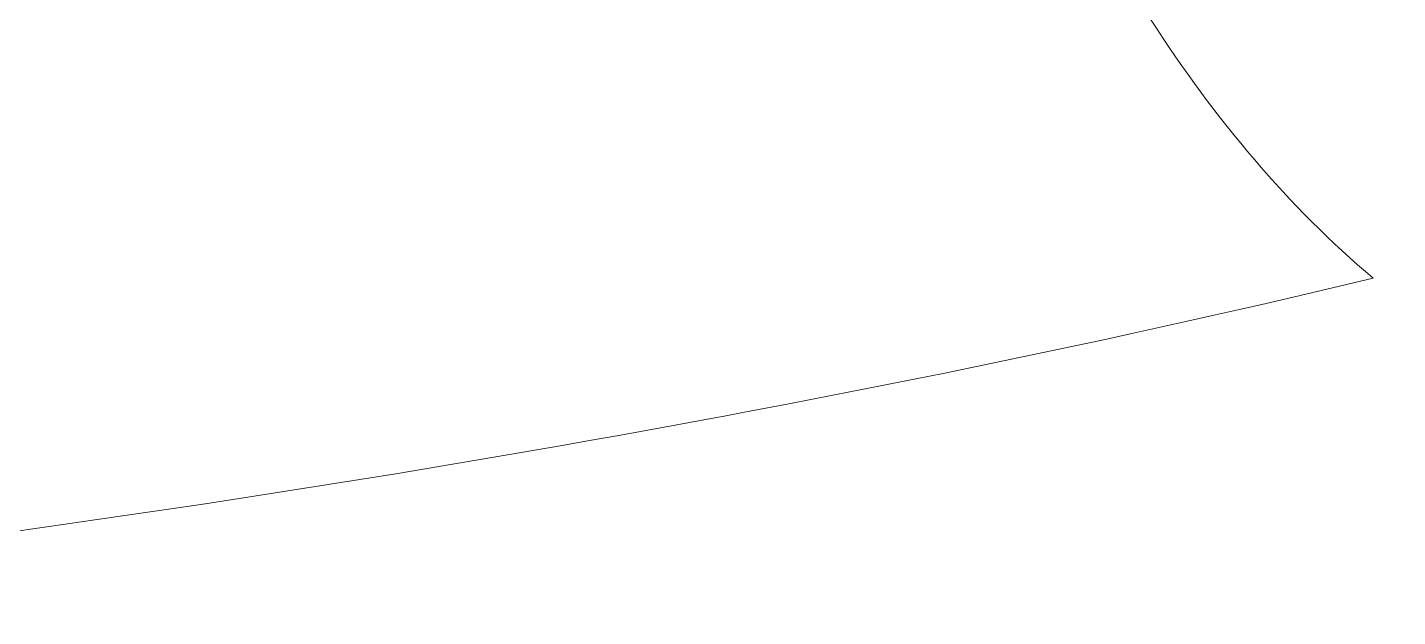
# Model space of a CAD drawing. Extents: x -864 to 2539, y -2536 to -44.
# Drawn here: x 630.09 to 643.09, y -875.91 to -870.31 of the extents above; entities that cross this region are included whole.
import ezdxf

# ---------------------------------------------------------------- set-up
doc = ezdxf.new("R2010")
doc.units = 0
doc.header["$MEASUREMENT"] = 0
doc.layers.add('Layer 1', color=7, linetype='Continuous', lineweight=0)

msp = doc.modelspace()

# ---------------------------------------------------------------- linework, layer by layer
at = {"layer": 'Layer 1'}
for points, knots in [([(978.18, -956.615), (976.98, -952.275), (974.89, -948.625), (971.93, -945.715), (967.19, -941.065), (957.91, -935.055), (943.57, -927.325), (930.41, -920.235), (918.06, -912.845), (906.82, -905.335), (940.44, -868.065), (957.48, -817.305), (957.48, -754.405), (957.48, -712.345), (949.68, -675.185), (934.29, -643.955), (918.86, -612.635), (895.81, -588.145), (865.77, -571.145), (835.78, -554.185), (799.42, -545.585), (757.68, -545.585), (726.93, -545.585), (699.07, -550.465), (674.87, -560.085), (650.63, -569.725), (629.77, -583.845), (612.87, -602.035), (595.97, -620.205), (582.9, -642.535), (574, -668.405), (565.13, -694.195), (560.63, -722.955), (560.63, -753.855), (560.63, -784.205), (564.94, -812.675), (573.45, -838.475), (581.98, -864.345), (594.86, -886.995), (611.75, -905.795), (628.65, -924.635), (649.84, -939.265), (674.73, -949.265), (699.57, -959.255), (728.03, -964.325), (759.33, -964.325), (797.42, -964.325), (830.12, -957.625), (856.54, -944.415), (870.34, -954.305), (883.24, -963.105), (894.9, -970.575), (906.85, -978.245), (917.43, -984.175), (926.34, -988.225), (935.41, -992.335), (943.28, -994.415), (949.73, -994.415), (957.88, -994.415), (964.91, -991.305), (970.64, -985.145), (970.68, -985.105), (970.72, -985.055), (970.76, -985.015), (976.47, -978.825), (979.37, -972.475), (979.37, -966.155), (979.37, -962.675), (978.97, -959.495), (978.18, -956.615)], [0, 0, 0, 0, 1, 1, 1, 2, 2, 2, 3, 3, 3, 4, 4, 4, 5, 5, 5, 6, 6, 6, 7, 7, 7, 8, 8, 8, 9, 9, 9, 10, 10, 10, 11, 11, 11, 12, 12, 12, 13, 13, 13, 14, 14, 14, 15, 15, 15, 16, 16, 16, 17, 17, 17, 18, 18, 18, 19, 19, 19, 20, 20, 20, 21, 21, 21, 22, 22, 22, 23, 23, 23, 23]), ([(642.863, -872.695), (632.045, -875.281), (620.603, -876.408), (609.228, -876.819), (612.25, -872.006), (615.432, -867.26), (618.827, -862.699), (622.207, -858.151), (625.8, -853.789), (629.619, -849.759), (630.334, -853.882), (634.1, -857.886), (637.852, -860.299), (637.958, -862.513), (638.409, -864.953), (639.231, -867.154), (640.053, -869.354), (641.259, -871.343), (642.863, -872.695)], [0, 0, 0, 0, 1, 1, 1, 2, 2, 2, 3, 3, 3, 4, 4, 4, 5, 5, 5, 6, 6, 6, 6])]:
    msp.add_open_spline(points, degree=3, knots=knots, dxfattribs=at)

doc.saveas('drawing.dxf')
